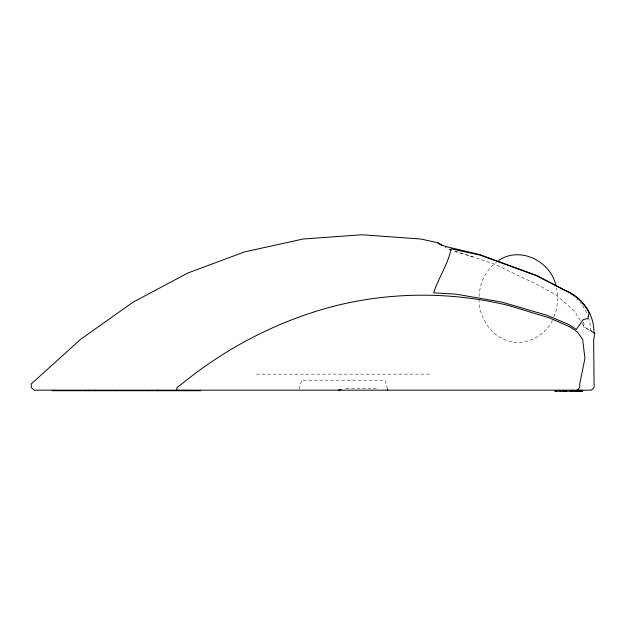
<?xml version="1.0" encoding="UTF-8"?>
<svg xmlns="http://www.w3.org/2000/svg" width="626" height="626" viewBox="0 0 626 626"><rect width="100%" height="100%" fill="white"/><g stroke="black" fill="none" stroke-linecap="round" stroke-linejoin="round"><path stroke-width="0.47" stroke-dasharray="3.13 2.35" d="M479.07 296.646C479.579 283.468 485.533 270.213 496.355 262.372M299.228 389.262L301.654 380.193L385.076 380.193L387.494 388.848M553.838 316.991L556.467 309.925L557.813 298.547L556.577 288.109M552.523 320.528C544.432 336.389 525.597 346.178 508.109 341.014C490.526 335.411 479.187 317.57 478.96 299.494M345.99 388.785L350.317 388.269L370.67 388.269L377.251 388.879M591.327 331.044C588.956 329.206 591.147 322.437 589.144 319.291M256.48 374.145L430.242 374.145M473.037 256.934L452.293 250.893M449.077 248.952L451.808 249.86M455.454 251.073L493.617 263.789L539.064 285.472L556.279 295.096L574.425 311.067L581.484 322.304M451.502 250.619L444.812 247.074M581.992 323.11L584.512 327.116L593.855 332.5M593.894 332.985L583.808 327.116L583.542 322.233M576.632 298.821L577.986 300.136M580.232 302.538L581.413 304.001M582.587 305.457L587.133 313.595M583.596 321.858L584.512 327.116"/><path stroke-width="0.94" d="M593.808 332.68L594.7 332.985L593.659 340.888L594.113 387.604L591.296 390.17L34.117 390.17L31.3 387.604L31.3 383.926L80.48 339.433L132.853 302.319L187.823 273.014L244.766 251.84L303.039 239.03L361.969 234.75L420.907 239.03L437.981 242.786A30.791 2.872 12.4 0 0 446.354 246.644L479.899 254.657L536.459 275.385L564.237 289.979C581.797 296.348 594.481 314.213 593.894 332.985M577.086 390.17L579.754 387.604L579.754 383.926L584.934 358.322L582.665 339.472L577.313 331.866L569.918 326.819L549.542 317.945L508.062 305.347A363.925 363.925 0 0 0 337.297 305.339C280.37 319.596 227.269 346.921 181.798 383.926L176.915 387.604L176.915 390.17M498.586 260.463C520.464 245.658 551.107 261.496 556.138 286.278M338.306 390.17L341.186 389.646M387.024 389.708L387.737 389.708M200.649 390.702L52.31 390.702L52.31 390.17M554.714 391.25L582.446 391.25M437.981 242.786L441.353 244.727A29.469 2.747 12.4 0 0 442.285 245.635M582.188 390.17L582.188 391.25M581.272 390.702L581.272 391.25M581.014 390.17L581.03 391.25M579.864 390.702L579.864 391.25M579.066 390.17L579.066 391.25M577.908 390.702L577.908 391.25M576.327 390.17L576.327 391.25M575.177 390.702L575.177 391.25M572.813 390.17L572.813 391.25M571.945 390.17L571.945 391.25M571.671 390.702L571.671 391.25M570.818 390.702L570.818 391.25M566.358 390.702L566.358 391.25M566.115 390.702L566.115 391.25M564.942 390.702L564.942 391.25M562.985 390.702L562.985 391.25M560.247 390.702L560.247 391.25M556.725 390.702L556.725 391.25M555.904 390.702L555.904 391.25M190.492 390.17L190.492 390.702M186.212 390.17L186.212 390.702M184.138 390.17L184.138 390.702M183.089 390.17L183.089 390.702M178.973 390.17L178.973 390.702M158.621 390.17L158.621 390.702M156.907 390.17L156.907 390.702M148.667 390.17L148.667 390.702M132.54 390.17L132.54 390.702M116.585 390.17L116.585 390.702M111.678 390.17L111.678 390.702M95.739 390.17L95.739 390.702M95.042 390.17L95.042 390.702M89.064 390.17L89.064 390.702M85.746 390.17L85.746 390.702M67.96 390.17L67.96 390.702M54.705 390.17L54.705 390.702M588.221 316.787L588.08 318.978L586.39 318.736L583.009 319.823L576.272 329.448L568.658 324.44L546.647 315.199L501.841 302.076L455.986 294.142L433.622 292.858C438.56 277.834 447.926 264.422 451.103 248.858L480.009 255.079L536.505 275.737L569.237 292.506L578.213 298.571L582.634 303L588.323 311.028L589.105 312.679L588.221 316.787"/></g></svg>
